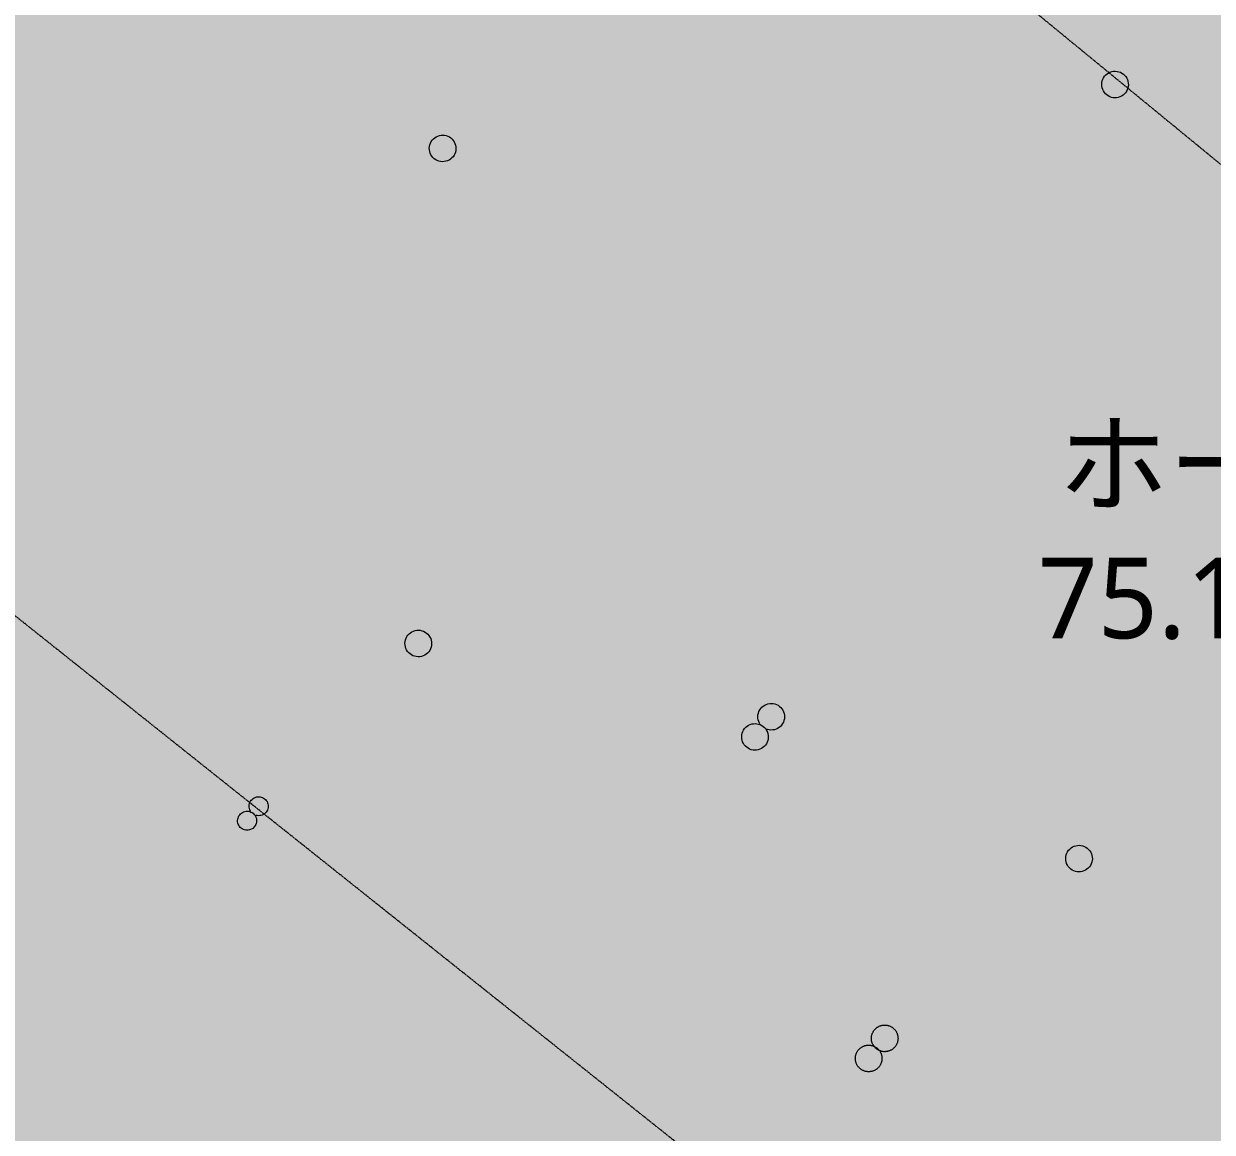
# Model space of a CAD drawing. Header units: millimetres. Extents: x -31757 to 121236, y -27283 to 63658.
# Drawn here: x 46065 to 49188, y 26884 to 29797 of the extents above; entities that cross this region are included whole.
import ezdxf

# ---------------------------------------------------------------- set-up
doc = ezdxf.new("R2010")
doc.units = ezdxf.units.MM
doc.linetypes.add('DASHDOT', pattern=[3.556, 2.54, -0.508, 0, -0.508])
for name, color, linetype, lineweight in [('02_切断（家具）', 8, 'Continuous', 18), ('06_部屋の色', 8, 'Continuous', 0), ('11_見えがかり（家具）', 8, 'Continuous', 9), ('40_通り芯', 1, 'DASHDOT', 9), ('60_部屋名・面積', 7, 'Continuous', 13)]:
    doc.layers.add(name, color=color, linetype=linetype, lineweight=lineweight)
doc.styles.add('JP', font='NotoSansCJKjp-Regular.otf')

msp = doc.modelspace()

# ---------------------------------------------------------------- hatches: boundary and pattern name
at = {"layer": '02_切断（家具）'}
for points in [[(48356.5, 27111.1), (48355.6, 27109.9), (48354.7, 27108.7), (48353.7, 27107.5), (48352.7, 27106.4), (48351.6, 27105.3), (48350.5, 27104.2), (48349.3, 27103.3), (48348.1, 27102.3), (48346.8, 27101.5), (48345.6, 27100.6), (48344.2, 27099.9), (48342.9, 27099.1), (48341.5, 27098.5), (48340.1, 27097.9), (48338.7, 27097.4), (48337.3, 27096.9), (48335.7, 27096.5), (48334.3, 27096.2), (48332.7, 27095.9), (48331.3, 27095.7), (48329.7, 27095.6), (48328.2, 27095.5), (48326.7, 27095.5), (48325.2, 27095.5), (48323.6, 27095.7), (48322.1, 27095.8), (48320.6, 27096.1), (48319.1, 27096.4), (48317.6, 27096.9), (48316.2, 27097.3), (48314.7, 27097.8), (48313.4, 27098.4), (48311.9, 27099.1), (48310.6, 27099.7), (48309.3, 27100.5), (48308, 27101.3), (48306.7, 27102.2), (48305.5, 27103.1), (48304.3, 27104.1), (48303.2, 27105.1), (48302.1, 27106.2), (48301.1, 27107.3), (48300.1, 27108.5), (48299.2, 27109.6), (48298.3, 27110.9), (48297.5, 27112.2), (48296.7, 27113.5), (48296, 27114.8), (48295.4, 27116.3), (48294.7, 27117.6), (48294.2, 27119.1), (48293.8, 27120.5), (48293.4, 27122), (48293, 27123.5), (48292.8, 27125), (48292.5, 27126.5), (48292.4, 27128.1), (48292.3, 27129.5), (48292.4, 27131.1), (48292.4, 27132.6), (48292.5, 27134.2), (48292.7, 27135.6), (48293, 27137.2), (48293.3, 27138.6), (48293.7, 27140.1), (48294.1, 27141.6), (48294.7, 27143), (48295.2, 27144.4), (48295.9, 27145.8), (48296.6, 27147.2), (48297.4, 27148.5), (48298.1, 27149.8), (48299.1, 27151.1), (48299.9, 27152.3), (48301, 27153.4), (48301.9, 27154.6), (48303.1, 27155.6), (48304.1, 27156.7), (48305.3, 27157.7), (48306.5, 27158.6), (48307.8, 27159.5), (48309, 27160.3), (48310.4, 27161.1), (48311.7, 27161.8), (48313.1, 27162.4), (48314.5, 27163), (48316, 27163.5), (48317.4, 27164), (48318.9, 27164.4), (48320.3, 27164.8), (48321.9, 27165), (48323.4, 27165.2), (48324.9, 27165.3), (48326.4, 27165.5), (48328, 27165.4), (48329.5, 27165.4), (48331, 27165.2), (48332.5, 27165.1), (48334, 27164.8), (48335.5, 27164.5), (48337, 27164.1), (48338.4, 27163.7), (48339.9, 27163.1), (48341.3, 27162.6), (48342.7, 27161.9), (48344, 27161.2), (48345.4, 27160.4), (48346.6, 27159.6), (48347.9, 27158.7), (48349.1, 27157.9), (48350.3, 27156.8), (48351.4, 27155.9), (48352.5, 27154.7), (48353.5, 27153.7), (48354.5, 27152.4), (48355.4, 27151.3), (48356.3, 27150), (48357.2, 27148.7), (48357.9, 27147.4), (48358.6, 27146.1), (48359.3, 27144.6), (48359.9, 27143.3), (48360.4, 27141.8), (48360.9, 27140.4), (48361.3, 27138.9), (48361.6, 27137.4), (48361.9, 27135.9), (48362.1, 27134.4), (48362.2, 27132.9), (48362.3, 27131.4), (48362.3, 27129.8), (48362.2, 27128.3), (48362.1, 27126.8), (48361.9, 27125.3), (48361.6, 27123.7), (48361.3, 27122.3), (48360.9, 27120.8), (48360.5, 27119.4), (48359.9, 27117.9), (48359.4, 27116.5), (48358.7, 27115.1), (48358.1, 27113.8), (48357.3, 27112.4)], [(48314.3, 27058.4), (48313.4, 27057.2), (48312.5, 27056), (48311.5, 27054.8), (48310.5, 27053.7), (48309.4, 27052.6), (48308.3, 27051.5), (48307.1, 27050.6), (48306, 27049.6), (48304.7, 27048.7), (48303.4, 27047.9), (48302.1, 27047.2), (48300.8, 27046.4), (48299.3, 27045.8), (48298, 27045.2), (48296.5, 27044.7), (48295.1, 27044.2), (48293.6, 27043.8), (48292.1, 27043.5), (48290.6, 27043.2), (48289.1, 27043), (48287.5, 27042.9), (48286.1, 27042.8), (48284.5, 27042.8), (48283, 27042.8), (48281.4, 27043), (48280, 27043.1), (48278.4, 27043.4), (48277, 27043.7), (48275.5, 27044.2), (48274, 27044.6), (48272.6, 27045.1), (48271.2, 27045.7), (48269.8, 27046.4), (48268.4, 27047), (48267.1, 27047.8), (48265.8, 27048.6), (48264.6, 27049.5), (48263.4, 27050.4), (48262.2, 27051.4), (48261, 27052.4), (48260, 27053.5), (48258.9, 27054.6), (48257.9, 27055.8), (48257, 27056.9), (48256.1, 27058.2), (48255.3, 27059.5), (48254.5, 27060.8), (48253.8, 27062.1), (48253.2, 27063.6), (48252.6, 27064.9), (48252.1, 27066.4), (48251.6, 27067.8), (48251.2, 27069.3), (48250.8, 27070.8), (48250.6, 27072.3), (48250.4, 27073.8), (48250.3, 27075.4), (48250.1, 27076.8), (48250.2, 27078.4), (48250.2, 27079.9), (48250.4, 27081.5), (48250.5, 27082.9), (48250.8, 27084.5), (48251.1, 27085.9), (48251.5, 27087.4), (48251.9, 27088.9), (48252.5, 27090.3), (48253, 27091.7), (48253.7, 27093.1), (48254.4, 27094.5), (48255.2, 27095.8), (48256, 27097.1), (48256.9, 27098.4), (48257.7, 27099.5), (48258.8, 27100.7), (48259.8, 27101.9), (48260.9, 27102.9), (48261.9, 27104), (48263.2, 27105), (48264.3, 27105.9), (48265.6, 27106.8), (48266.9, 27107.6), (48268.2, 27108.4), (48269.5, 27109.1), (48271, 27109.7), (48272.3, 27110.3), (48273.8, 27110.8), (48275.2, 27111.3), (48276.7, 27111.7), (48278.2, 27112.1), (48279.7, 27112.3), (48281.2, 27112.5), (48282.7, 27112.6), (48284.2, 27112.8), (48285.8, 27112.7), (48287.3, 27112.7), (48288.8, 27112.5), (48290.3, 27112.4), (48291.9, 27112.1), (48293.3, 27111.8), (48294.8, 27111.4), (48296.2, 27111), (48297.7, 27110.4), (48299.1, 27109.9), (48300.5, 27109.2), (48301.8, 27108.5), (48303.2, 27107.7), (48304.5, 27106.9), (48305.7, 27106), (48306.9, 27105.2), (48308.1, 27104.1), (48309.2, 27103.2), (48310.3, 27102), (48311.4, 27101), (48312.3, 27099.7), (48313.3, 27098.6), (48314.1, 27097.3), (48315, 27096), (48315.7, 27094.7), (48316.5, 27093.4), (48317.1, 27091.9), (48317.7, 27090.6), (48318.2, 27089.1), (48318.7, 27087.7), (48319.1, 27086.2), (48319.4, 27084.7), (48319.7, 27083.2), (48319.9, 27081.7), (48320, 27080.2), (48320.1, 27078.7), (48320.1, 27077.1), (48320.1, 27075.6), (48319.9, 27074.1), (48319.8, 27072.6), (48319.5, 27071), (48319.2, 27069.6), (48318.7, 27068.1), (48318.3, 27066.7), (48317.8, 27065.2), (48317.2, 27063.8), (48316.5, 27062.4), (48315.9, 27061.1), (48315.1, 27059.7)]]:
    msp.add_hatch(color=8, dxfattribs=at).paths.add_polyline_path(points)
at = {"layer": '06_部屋の色', "true_color": 0xe9dfcf}
for points in [[(44203.4, 33542.8), (46118.8, 35842.5), (46335.7, 35659.1), (46342.1, 35666.8), (56560.1, 27028.7), (55663.2, 25951.8), (55690.1, 25929.4), (54793.3, 24852.8)], [(43917.8, 27824.3), (43895.6, 27877), (43874.8, 27931.4), (43855, 27987.2), (43836, 28044.1), (43817.7, 28101.7), (43799.7, 28159.8), (43781.9, 28218.1), (43764, 28276.2), (43745.7, 28334), (43726.9, 28391), (43707.3, 28447), (43686.6, 28501.6), (43664.7, 28554.7), (43643.1, 28608.2), (43623.4, 28664.1), (43605.1, 28721.8), (43587.9, 28780.8), (43571.3, 28840.7), (43554.9, 28900.8), (43538.3, 28960.7), (43521.1, 29019.7), (43502.9, 29077.5), (43483.2, 29133.4), (43461.6, 29186.9), (43437.8, 29237.5), (43411.3, 29284.7), (43381.6, 29327.9), (43348.4, 29366.7), (43311.3, 29400.4), (43272.1, 29431.3), (43232.9, 29462.3), (43229.8, 29464.7), (43333.3, 29595.7), (43625.3, 29963.9), (43722.5, 30085.9), (43918.2, 30331.4), (44212, 30698.3), (44506.6, 31064.4), (44802.1, 31429.9), (45098.4, 31794.7), (45395.5, 32158.8), (45594.6, 32401.6), (45693.5, 32522.2), (45992.3, 32884.9), (46292, 33247), (46592.5, 33608.3), (46893.8, 33968.9), (47195.9, 34328.9), (47498.9, 34688.1), (55441.2, 27973.9), (55153.7, 27633.1), (54867, 27291.5), (54581.1, 26949.3), (54295.9, 26606.4), (54011.6, 26262.9), (53728.1, 25918.7), (53637.4, 25808.2), (53634.2, 25804.3), (53445.3, 25573.9), (53163.4, 25228.4), (52882.2, 24882.3), (52601.9, 24535.5), (52322.3, 24188.1), (52043.6, 23840), (51857.9, 23607), (51765.6, 23491.3), (51488.5, 23141.9), (51212.2, 22791.9), (50973, 22487.4), (50940.2, 22518.9), (50903.7, 22553.3), (50866.7, 22587.2), (50829.1, 22620.3), (50753.2, 22685.5), (50715.2, 22718.1), (50677.2, 22750.7), (50639.1, 22783.2), (50601, 22815.5), (50562.7, 22847.7), (50524.3, 22879.7), (50485.7, 22911.5), (50446.9, 22943.1), (50407.9, 22974.4), (50368.7, 23005.5), (50328.3, 23035), (50286, 23062.1), (50242, 23087), (50196.6, 23110.1), (50150, 23131.7), (50102.4, 23152), (50054.1, 23171.4), (50005.3, 23190.2), (49956.2, 23208.7), (49907.1, 23227.2), (49858.3, 23245.9), (49810, 23265.3), (49762.3, 23285.6), (49715.7, 23307.1), (49670.2, 23330.2), (49626.2, 23355.1), (49583.8, 23382.1), (49543.4, 23411.6), (49505.7, 23444.5), (49471.1, 23481.4), (49439.2, 23521.7), (49409.6, 23565), (49381.9, 23610.7), (49355.8, 23658.5), (49330.9, 23707.7), (49306.7, 23757.9), (49259.3, 23859.4), (49235.2, 23909.8), (49210.4, 23959.2), (49184.5, 24007.1), (49157.1, 24053.1), (49129.3, 24098.7), (49102.3, 24145.4), (49076.1, 24193), (49050.3, 24241.1), (49024.7, 24289.5), (48999.1, 24337.9), (48973.3, 24386), (48947.1, 24433.5), (48920.1, 24480.1), (48892.2, 24525.6), (48863.2, 24569.7), (48832.9, 24612), (48800.9, 24652.2), (48767.2, 24690.2), (48731.4, 24725.6), (48693.3, 24758.1), (48652.8, 24787.5), (48610.1, 24814.1), (48565.4, 24838.1), (48518.9, 24859.8), (48470.7, 24879.4), (48421.2, 24897.2), (48370.4, 24913.5), (48318.6, 24928.5), (48266, 24942.5), (48212.8, 24955.7), (48159.3, 24968.4), (48105.5, 24980.9), (48051.7, 24993.3), (47998.2, 25006.1), (47945.1, 25019.4), (47892.6, 25033.5), (47841, 25048.7), (47790.4, 25065.2), (47739.8, 25081.8), (47688.3, 25097.1), (47636, 25111.4), (47583.1, 25125.1), (47529.9, 25138.3), (47476.6, 25151.3), (47423.4, 25164.4), (47370.5, 25178), (47318, 25192.2), (47266.3, 25207.3), (47215.6, 25223.6), (47166, 25241.4), (47117.8, 25260.9), (47071.2, 25282.5), (47026.4, 25306.4), (46983.6, 25332.8), (46943, 25362.1), (46904.9, 25394.5), (46869.1, 25429.9), (46835.4, 25467.9), (46803.5, 25508.3), (46773.2, 25550.7), (46744.2, 25594.8), (46716.3, 25640.3), (46689.3, 25686.8), (46662.8, 25734), (46636.7, 25781.7), (46610.6, 25829.5), (46584.4, 25877.1), (46557.7, 25924.1), (46530.4, 25970.2), (46502.1, 26015.1), (46472.6, 26058.6), (46441.7, 26100.2), (46409.1, 26139.6), (46374.5, 26176.6), (46338.9, 26212.2), (46303.2, 26247.6), (46267.4, 26283), (46231.5, 26318.3), (46195.5, 26353.4), (46159.3, 26388.3), (46123.1, 26423.1), (46086.6, 26457.6), (46049.9, 26491.9), (46013.1, 26525.9), (45976, 26559.6), (45938.7, 26593.1), (45901.1, 26626.2), (45863.2, 26658.9), (45825.1, 26691.3), (45786.6, 26723.3), (45747.8, 26754.8), (45708.7, 26785.9), (45667.5, 26814.4), (45622.7, 26838.4), (45575, 26858.5), (45524.6, 26875.3), (45472.1, 26889.4), (45418, 26901.4), (45362.7, 26911.9), (45306.6, 26921.4), (45250.2, 26930.5), (45194, 26939.9), (45138.4, 26950), (45083.9, 26961.6), (45031, 26975.2), (44980.1, 26991.3), (44931.7, 27010.6), (44886.3, 27033.7), (44842.5, 27058.9), (44798.9, 27084.3), (44755.3, 27109.8), (44711.9, 27135.5), (44668.7, 27161.4), (44625.7, 27187.5), (44582.8, 27213.9), (44540.2, 27240.5), (44497.7, 27267.5), (44455.6, 27294.7), (44413.7, 27322.3), (44372, 27350.2), (44330.7, 27378.6), (44289.7, 27407.3), (44249, 27436.4), (44208.7, 27466), (44168.7, 27496.1), (44129.1, 27526.6), (44091.3, 27559.4), (44056.4, 27595.9), (44024.2, 27635.9), (43994.5, 27679), (43967, 27725), (43941.5, 27773.5)], [(53004.1, 22695.2), (42315.5, 31207.6), (44203.4, 33542.8), (54766.2, 24875), (53885.2, 23785.1), (53912.4, 23763.1), (53031.5, 22673.4)], [(41388.8, 30026.3), (42315.5, 31207.6), (53004.1, 22695.2), (52139, 21592.6), (52166.6, 21571), (52137.7, 21534.2), (52059.1, 21595.9), (52019.7, 21626.8), (51980.4, 21657.6), (51941, 21688.5), (51901.7, 21719.3), (51862.3, 21750.2), (51823, 21781.1), (51783.6, 21811.9), (51704.9, 21873.6), (51665.6, 21904.5), (51626.3, 21935.3), (51586.9, 21966.2), (51547.6, 21997), (51508.2, 22027.9), (51468.9, 22058.7), (51429.5, 22089.6), (51390.2, 22120.4), (51350.8, 22151.3), (51311.5, 22182.1), (51272.1, 22213), (51233.3, 22244.4), (51195.2, 22276.9), (51157.9, 22310.3), (51121.1, 22344.4), (51084.7, 22379), (51048.5, 22413.9), (51012.5, 22449), (50976.4, 22484.1), (50940.2, 22518.9), (50903.7, 22553.3), (50866.7, 22587.2), (50829.1, 22620.3), (50753.2, 22685.5), (50715.2, 22718.1), (50677.2, 22750.7), (50639.1, 22783.2), (50601, 22815.5), (50562.7, 22847.7), (50524.3, 22879.7), (50485.7, 22911.5), (50446.9, 22943.1), (50407.9, 22974.4), (50368.7, 23005.5), (50328.3, 23035), (50286, 23062.1), (50242, 23087), (50196.6, 23110.1), (50150, 23131.7), (50102.4, 23152), (50054.1, 23171.4), (50005.3, 23190.2), (49956.2, 23208.7), (49907.1, 23227.2), (49858.3, 23245.9), (49810, 23265.3), (49762.3, 23285.6), (49715.7, 23307.1), (49670.2, 23330.2), (49626.2, 23355.1), (49583.8, 23382.1), (49543.4, 23411.6), (49505.7, 23444.5), (49471.1, 23481.4), (49439.2, 23521.7), (49409.6, 23565), (49381.9, 23610.7), (49355.8, 23658.5), (49330.9, 23707.7), (49306.7, 23757.9), (49259.3, 23859.4), (49235.2, 23909.8), (49210.4, 23959.2), (49184.5, 24007.1), (49157.1, 24053.1), (49129.3, 24098.7), (49102.3, 24145.4), (49076.1, 24193), (49050.3, 24241.1), (49024.7, 24289.5), (48999.1, 24337.9), (48973.3, 24386), (48947.1, 24433.5), (48920.1, 24480.1), (48892.2, 24525.6), (48863.2, 24569.7), (48832.9, 24612), (48800.9, 24652.2), (48767.2, 24690.2), (48731.4, 24725.6), (48693.3, 24758.1), (48652.8, 24787.5), (48610.1, 24814.1), (48565.4, 24838.1), (48518.9, 24859.8), (48470.7, 24879.4), (48421.2, 24897.2), (48370.4, 24913.5), (48318.6, 24928.5), (48266, 24942.5), (48212.8, 24955.7), (48159.3, 24968.4), (48105.5, 24980.9), (48051.7, 24993.3), (47998.2, 25006.1), (47945.1, 25019.4), (47892.6, 25033.5), (47841, 25048.7), (47790.4, 25065.2), (47739.8, 25081.8), (47688.3, 25097.1), (47636, 25111.4), (47583.1, 25125.1), (47529.9, 25138.3), (47476.6, 25151.3), (47423.4, 25164.4), (47370.5, 25178), (47318, 25192.2), (47266.3, 25207.3), (47215.6, 25223.6), (47166, 25241.4), (47117.8, 25260.9), (47071.2, 25282.5), (47026.4, 25306.4), (46983.6, 25332.8), (46943, 25362.1), (46904.9, 25394.5), (46869.1, 25429.9), (46835.4, 25467.9), (46803.5, 25508.3), (46773.2, 25550.7), (46744.2, 25594.8), (46716.3, 25640.3), (46689.3, 25686.8), (46662.8, 25734), (46636.7, 25781.7), (46610.6, 25829.5), (46584.4, 25877.1), (46557.7, 25924.1), (46530.4, 25970.2), (46502.1, 26015.1), (46472.6, 26058.6), (46441.7, 26100.2), (46409.1, 26139.6), (46374.5, 26176.6), (46338.9, 26212.2), (46303.2, 26247.6), (46267.4, 26283), (46231.5, 26318.3), (46195.5, 26353.4), (46159.3, 26388.3), (46123.1, 26423.1), (46086.6, 26457.6), (46049.9, 26491.9), (46013.1, 26525.9), (45976, 26559.6), (45938.7, 26593.1), (45901.1, 26626.2), (45863.2, 26658.9), (45825.1, 26691.3), (45786.6, 26723.3), (45747.8, 26754.8), (45708.7, 26785.9), (45667.5, 26814.4), (45622.7, 26838.4), (45575, 26858.5), (45524.6, 26875.3), (45472.1, 26889.4), (45418, 26901.4), (45362.7, 26911.9), (45306.6, 26921.4), (45250.2, 26930.5), (45194, 26939.9), (45138.4, 26950), (45083.9, 26961.6), (45031, 26975.2), (44980.1, 26991.3), (44931.7, 27010.6), (44886.3, 27033.7), (44842.5, 27058.9), (44798.9, 27084.3), (44755.3, 27109.8), (44711.9, 27135.5), (44668.7, 27161.4), (44625.7, 27187.5), (44582.8, 27213.9), (44540.2, 27240.5), (44497.7, 27267.5), (44455.6, 27294.7), (44413.7, 27322.3), (44372, 27350.2), (44330.7, 27378.6), (44289.7, 27407.3), (44249, 27436.4), (44208.7, 27466), (44168.7, 27496.1), (44129.1, 27526.6), (44091.3, 27559.4), (44056.4, 27595.9), (44024.2, 27635.9), (43994.5, 27679), (43967, 27725), (43941.5, 27773.5), (43917.8, 27824.3), (43895.6, 27877), (43874.8, 27931.4), (43855, 27987.2), (43836, 28044.1), (43817.7, 28101.7), (43799.7, 28159.8), (43781.9, 28218.1), (43764, 28276.2), (43745.7, 28334), (43726.9, 28391), (43707.3, 28447), (43686.6, 28501.6), (43664.7, 28554.7), (43643.1, 28608.2), (43623.4, 28664.1), (43605.1, 28721.8), (43587.9, 28780.8), (43571.3, 28840.7), (43554.9, 28900.8), (43538.3, 28960.7), (43521.1, 29019.7), (43502.9, 29077.5), (43483.2, 29133.4), (43461.6, 29186.9), (43437.8, 29237.5), (43411.3, 29284.7), (43381.6, 29327.9), (43348.4, 29366.7), (43311.3, 29400.4), (42879.8, 29741.3), (42801.3, 29803.3), (42762.1, 29834.3), (42719.6, 29861.2), (42671.5, 29880.8), (42618.5, 29894.3), (42561.8, 29903), (42502.2, 29908.1), (42440.8, 29910.8), (42378.5, 29912.4), (42316.3, 29914), (42255.1, 29917.1), (42191.5, 29917.1), (42122.8, 29910.5), (42050.8, 29899.7), (41977.4, 29887.1), (41904.4, 29875.1), (41833.8, 29866.1), (41767.4, 29862.5), (41707.1, 29866.6), (41654.9, 29881), (41607.5, 29901.7), (41560.9, 29923.2), (41515.2, 29946.1), (41471, 29970.7), (41428.5, 29997.5)]]:
    msp.add_hatch(color=8, dxfattribs=at).paths.add_polyline_path(points)

# ---------------------------------------------------------------- linework, layer by layer
at = {"layer": '02_切断（家具）'}
for points in [[(48356.5, 27111.1), (48355.6, 27109.9), (48354.7, 27108.7), (48353.7, 27107.5), (48352.7, 27106.4), (48351.6, 27105.3), (48350.5, 27104.2), (48349.3, 27103.3), (48348.1, 27102.3), (48346.8, 27101.5), (48345.6, 27100.6), (48344.2, 27099.9), (48342.9, 27099.1), (48341.5, 27098.5), (48340.1, 27097.9), (48338.7, 27097.4), (48337.3, 27096.9), (48335.7, 27096.5), (48334.3, 27096.2), (48332.7, 27095.9), (48331.3, 27095.7), (48329.7, 27095.6), (48328.2, 27095.5), (48326.7, 27095.5), (48325.2, 27095.5), (48323.6, 27095.7), (48322.1, 27095.8), (48320.6, 27096.1), (48319.1, 27096.4), (48317.6, 27096.9), (48316.2, 27097.3), (48314.7, 27097.8), (48313.4, 27098.4), (48311.9, 27099.1), (48310.6, 27099.7), (48309.3, 27100.5), (48308, 27101.3), (48306.7, 27102.2), (48305.5, 27103.1), (48304.3, 27104.1), (48303.2, 27105.1), (48302.1, 27106.2), (48301.1, 27107.3), (48300.1, 27108.5), (48299.2, 27109.6), (48298.3, 27110.9), (48297.5, 27112.2), (48296.7, 27113.5), (48296, 27114.8), (48295.4, 27116.3), (48294.7, 27117.6), (48294.2, 27119.1), (48293.8, 27120.5), (48293.4, 27122), (48293, 27123.5), (48292.8, 27125), (48292.5, 27126.5), (48292.4, 27128.1), (48292.3, 27129.5), (48292.4, 27131.1), (48292.4, 27132.6), (48292.5, 27134.2), (48292.7, 27135.6), (48293, 27137.2), (48293.3, 27138.6), (48293.7, 27140.1), (48294.1, 27141.6), (48294.7, 27143), (48295.2, 27144.4), (48295.9, 27145.8), (48296.6, 27147.2), (48297.4, 27148.5), (48298.1, 27149.8), (48299.1, 27151.1), (48299.9, 27152.3), (48301, 27153.4), (48301.9, 27154.6), (48303.1, 27155.6), (48304.1, 27156.7), (48305.3, 27157.7), (48306.5, 27158.6), (48307.8, 27159.5), (48309, 27160.3), (48310.4, 27161.1), (48311.7, 27161.8), (48313.1, 27162.4), (48314.5, 27163), (48316, 27163.5), (48317.4, 27164), (48318.9, 27164.4), (48320.3, 27164.8), (48321.9, 27165), (48323.4, 27165.2), (48324.9, 27165.3), (48326.4, 27165.5), (48328, 27165.4), (48329.5, 27165.4), (48331, 27165.2), (48332.5, 27165.1), (48334, 27164.8), (48335.5, 27164.5), (48337, 27164.1), (48338.4, 27163.7), (48339.9, 27163.1), (48341.3, 27162.6), (48342.7, 27161.9), (48344, 27161.2), (48345.4, 27160.4), (48346.6, 27159.6), (48347.9, 27158.7), (48349.1, 27157.9), (48350.3, 27156.8), (48351.4, 27155.9), (48352.5, 27154.7), (48353.5, 27153.7), (48354.5, 27152.4), (48355.4, 27151.3), (48356.3, 27150), (48357.2, 27148.7), (48357.9, 27147.4), (48358.6, 27146.1), (48359.3, 27144.6), (48359.9, 27143.3), (48360.4, 27141.8), (48360.9, 27140.4), (48361.3, 27138.9), (48361.6, 27137.4), (48361.9, 27135.9), (48362.1, 27134.4), (48362.2, 27132.9), (48362.3, 27131.4), (48362.3, 27129.8), (48362.2, 27128.3), (48362.1, 27126.8), (48361.9, 27125.3), (48361.6, 27123.7), (48361.3, 27122.3), (48360.9, 27120.8), (48360.5, 27119.4), (48359.9, 27117.9), (48359.4, 27116.5), (48358.7, 27115.1), (48358.1, 27113.8), (48357.3, 27112.4), (48356.5, 27111.1)], [(48314.3, 27058.4), (48313.4, 27057.2), (48312.5, 27056), (48311.5, 27054.8), (48310.5, 27053.7), (48309.4, 27052.6), (48308.3, 27051.5), (48307.1, 27050.6), (48306, 27049.6), (48304.7, 27048.7), (48303.4, 27047.9), (48302.1, 27047.2), (48300.8, 27046.4), (48299.3, 27045.8), (48298, 27045.2), (48296.5, 27044.7), (48295.1, 27044.2), (48293.6, 27043.8), (48292.1, 27043.5), (48290.6, 27043.2), (48289.1, 27043), (48287.5, 27042.9), (48286.1, 27042.8), (48284.5, 27042.8), (48283, 27042.8), (48281.4, 27043), (48280, 27043.1), (48278.4, 27043.4), (48277, 27043.7), (48275.5, 27044.2), (48274, 27044.6), (48272.6, 27045.1), (48271.2, 27045.7), (48269.8, 27046.4), (48268.4, 27047), (48267.1, 27047.8), (48265.8, 27048.6), (48264.6, 27049.5), (48263.4, 27050.4), (48262.2, 27051.4), (48261, 27052.4), (48260, 27053.5), (48258.9, 27054.6), (48257.9, 27055.8), (48257, 27056.9), (48256.1, 27058.2), (48255.3, 27059.5), (48254.5, 27060.8), (48253.8, 27062.1), (48253.2, 27063.6), (48252.6, 27064.9), (48252.1, 27066.4), (48251.6, 27067.8), (48251.2, 27069.3), (48250.8, 27070.8), (48250.6, 27072.3), (48250.4, 27073.8), (48250.3, 27075.4), (48250.1, 27076.8), (48250.2, 27078.4), (48250.2, 27079.9), (48250.4, 27081.5), (48250.5, 27082.9), (48250.8, 27084.5), (48251.1, 27085.9), (48251.5, 27087.4), (48251.9, 27088.9), (48252.5, 27090.3), (48253, 27091.7), (48253.7, 27093.1), (48254.4, 27094.5), (48255.2, 27095.8), (48256, 27097.1), (48256.9, 27098.4), (48257.7, 27099.5), (48258.8, 27100.7), (48259.8, 27101.9), (48260.9, 27102.9), (48261.9, 27104), (48263.2, 27105), (48264.3, 27105.9), (48265.6, 27106.8), (48266.9, 27107.6), (48268.2, 27108.4), (48269.5, 27109.1), (48271, 27109.7), (48272.3, 27110.3), (48273.8, 27110.8), (48275.2, 27111.3), (48276.7, 27111.7), (48278.2, 27112.1), (48279.7, 27112.3), (48281.2, 27112.5), (48282.7, 27112.6), (48284.2, 27112.8), (48285.8, 27112.7), (48287.3, 27112.7), (48288.8, 27112.5), (48290.3, 27112.4), (48291.9, 27112.1), (48293.3, 27111.8), (48294.8, 27111.4), (48296.2, 27111), (48297.7, 27110.4), (48299.1, 27109.9), (48300.5, 27109.2), (48301.8, 27108.5), (48303.2, 27107.7), (48304.5, 27106.9), (48305.7, 27106), (48306.9, 27105.2), (48308.1, 27104.1), (48309.2, 27103.2), (48310.3, 27102), (48311.4, 27101), (48312.3, 27099.7), (48313.3, 27098.6), (48314.1, 27097.3), (48315, 27096), (48315.7, 27094.7), (48316.5, 27093.4), (48317.1, 27091.9), (48317.7, 27090.6), (48318.2, 27089.1), (48318.7, 27087.7), (48319.1, 27086.2), (48319.4, 27084.7), (48319.7, 27083.2), (48319.9, 27081.7), (48320, 27080.2), (48320.1, 27078.7), (48320.1, 27077.1), (48320.1, 27075.6), (48319.9, 27074.1), (48319.8, 27072.6), (48319.5, 27071), (48319.2, 27069.6), (48318.7, 27068.1), (48318.3, 27066.7), (48317.8, 27065.2), (48317.2, 27063.8), (48316.5, 27062.4), (48315.9, 27061.1), (48315.1, 27059.7), (48314.3, 27058.4)]]:
    msp.add_lwpolyline(points, dxfattribs=at)
at = {"layer": '11_見えがかり（家具）'}
for points in [[(48902.6, 29654.9), (48905.2, 29658.6), (48908.2, 29662), (48911.7, 29665), (48915.6, 29667.5), (48919.7, 29669.4), (48924.1, 29670.8), (48928.6, 29671.6), (48933.2, 29671.9), (48937.7, 29671.5), (48942.2, 29670.5), (48946.5, 29669), (48950.6, 29666.9), (48954.3, 29664.3), (48957.7, 29661.2), (48960.7, 29657.7), (48963.2, 29653.8), (48965.1, 29649.7), (48966.5, 29645.3), (48967.3, 29640.8), (48967.6, 29636.2), (48967.2, 29631.7), (48966.2, 29627.2), (48964.7, 29622.9), (48962.6, 29618.8), (48959.9, 29615.1), (48956.9, 29611.7), (48953.4, 29608.7), (48949.5, 29606.2), (48945.4, 29604.3), (48941, 29602.9), (48936.5, 29602.1), (48931.9, 29601.9), (48927.4, 29602.2), (48922.9, 29603.2), (48918.6, 29604.8), (48914.5, 29606.9), (48910.8, 29609.5), (48907.4, 29612.5), (48904.4, 29616), (48901.9, 29619.9), (48900, 29624), (48898.6, 29628.4), (48897.8, 29632.9), (48897.6, 29637.5), (48897.9, 29642), (48898.9, 29646.5), (48900.5, 29650.8), (48902.6, 29654.9)], [(47135.7, 29487.1), (47138.3, 29490.9), (47141.4, 29494.2), (47144.9, 29497.2), (47148.7, 29499.7), (47152.9, 29501.6), (47157.2, 29503), (47161.7, 29503.8), (47166.3, 29504.1), (47170.9, 29503.7), (47175.4, 29502.7), (47179.7, 29501.2), (47183.7, 29499.1), (47187.5, 29496.5), (47190.9, 29493.4), (47193.8, 29489.9), (47196.3, 29486), (47198.3, 29481.9), (47199.7, 29477.5), (47200.5, 29473), (47200.7, 29468.5), (47200.3, 29463.9), (47199.4, 29459.4), (47197.8, 29455.1), (47195.7, 29451), (47193.1, 29447.3), (47190, 29443.9), (47186.5, 29440.9), (47182.7, 29438.5), (47178.5, 29436.5), (47174.2, 29435.1), (47169.7, 29434.3), (47165.1, 29434.1), (47160.5, 29434.5), (47156.1, 29435.4), (47151.8, 29437), (47147.7, 29439.1), (47143.9, 29441.7), (47140.5, 29444.8), (47137.6, 29448.3), (47135.1, 29452.1), (47133.1, 29456.2), (47131.8, 29460.6), (47130.9, 29465.1), (47130.7, 29469.7), (47131.1, 29474.2), (47132.1, 29478.7), (47133.6, 29483), (47135.7, 29487.1)], [(47071.9, 28186.1), (47074.5, 28189.9), (47077.5, 28193.3), (47081, 28196.2), (47084.9, 28198.7), (47089, 28200.7), (47093.4, 28202.1), (47097.9, 28202.9), (47102.5, 28203.1), (47107, 28202.7), (47111.5, 28201.7), (47115.8, 28200.2), (47119.9, 28198.1), (47123.6, 28195.5), (47127, 28192.4), (47130, 28188.9), (47132.5, 28185.1), (47134.4, 28180.9), (47135.8, 28176.6), (47136.6, 28172.1), (47136.9, 28167.5), (47136.5, 28162.9), (47135.5, 28158.5), (47134, 28154.1), (47131.9, 28150.1), (47129.2, 28146.3), (47126.2, 28142.9), (47122.7, 28140), (47118.8, 28137.5), (47114.7, 28135.5), (47110.3, 28134.1), (47105.8, 28133.3), (47101.2, 28133.1), (47096.7, 28133.5), (47092.2, 28134.5), (47087.9, 28136), (47083.8, 28138.1), (47080.1, 28140.7), (47076.7, 28143.8), (47073.7, 28147.3), (47071.2, 28151.1), (47069.3, 28155.3), (47067.9, 28159.6), (47067.1, 28164.1), (47066.9, 28168.7), (47067.2, 28173.3), (47068.2, 28177.8), (47069.8, 28182.1), (47071.9, 28186.1)], [(47999.1, 27993.6), (48001.7, 27997.3), (48004.7, 28000.7), (48008.2, 28003.7), (48012.1, 28006.2), (48016.2, 28008.1), (48020.6, 28009.5), (48025.1, 28010.3), (48029.7, 28010.5), (48034.2, 28010.2), (48038.7, 28009.2), (48043, 28007.6), (48047.1, 28005.6), (48050.8, 28002.9), (48054.2, 27999.9), (48057.2, 27996.4), (48059.7, 27992.5), (48061.6, 27988.4), (48063, 27984), (48063.8, 27979.5), (48064, 27974.9), (48063.7, 27970.4), (48062.7, 27965.9), (48061.2, 27961.6), (48059.1, 27957.5), (48056.4, 27953.8), (48053.4, 27950.4), (48049.9, 27947.4), (48046, 27944.9), (48041.9, 27943), (48037.5, 27941.6), (48033, 27940.8), (48028.4, 27940.6), (48023.9, 27940.9), (48019.4, 27941.9), (48017.6, 27942.6)], [(47999.3, 27957.3), (47998.4, 27958.6), (47996.5, 27962.7), (47995.1, 27967.1), (47994.3, 27971.6), (47994.1, 27976.2), (47994.4, 27980.7), (47995.4, 27985.2), (47997, 27989.5), (47999.1, 27993.6)], [(47956.5, 27940.7), (47959.1, 27944.4), (47962.2, 27947.8), (47965.7, 27950.8), (47969.5, 27953.3), (47973.6, 27955.2), (47978, 27956.6), (47982.5, 27957.4), (47987.1, 27957.7), (47991.6, 27957.3), (47996.1, 27956.3), (48000.4, 27954.8), (48004.5, 27952.7), (48008.3, 27950.1), (48011.6, 27947), (48014.6, 27943.5), (48017.1, 27939.6), (48019, 27935.5), (48020.4, 27931.1), (48021.2, 27926.6), (48021.5, 27922), (48021.1, 27917.5), (48020.1, 27913), (48018.6, 27908.7), (48016.5, 27904.6), (48013.9, 27900.9), (48010.8, 27897.5), (48007.3, 27894.5), (48003.4, 27892), (47999.3, 27890.1), (47994.9, 27888.7), (47990.4, 27887.9), (47985.9, 27887.7), (47981.3, 27888), (47976.8, 27889), (47972.5, 27890.6), (47968.4, 27892.7), (47964.7, 27895.3), (47961.3, 27898.3), (47958.3, 27901.8), (47955.9, 27905.7), (47953.9, 27909.8), (47952.5, 27914.2), (47951.7, 27918.7), (47951.5, 27923.3), (47951.9, 27927.8), (47952.8, 27932.3), (47954.4, 27936.6), (47956.5, 27940.7)], [(46658.5, 27747.4), (46659.6, 27750.5), (46661.1, 27753.4), (46662.9, 27756.1), (46665.1, 27758.5), (46667.6, 27760.6), (46670.4, 27762.4), (46673.3, 27763.8), (46676.5, 27764.8), (46679.7, 27765.3), (46682.9, 27765.5), (46686.2, 27765.2), (46689.4, 27764.5), (46692.5, 27763.4), (46695.4, 27761.9), (46698.1, 27760.1), (46700.5, 27757.9), (46702.6, 27755.4), (46704.4, 27752.6), (46705.8, 27749.7), (46706.8, 27746.5), (46707.3, 27743.3), (46707.5, 27740.1), (46707.2, 27736.8), (46706.5, 27733.6), (46705.4, 27730.5), (46703.9, 27727.6), (46702.1, 27724.9), (46697.4, 27720.4), (46691.7, 27717.2), (46688.6, 27716.2), (46685.3, 27715.7), (46682.1, 27715.5), (46678.8, 27715.8), (46675.6, 27716.5), (46675, 27716.7)], [(46661, 27727.9), (46660.6, 27728.4), (46659.2, 27731.3), (46658.2, 27734.5), (46657.7, 27737.7), (46657.5, 27740.9), (46657.8, 27744.2), (46658.5, 27747.4)], [(46628.2, 27709.3), (46629.3, 27712.4), (46630.8, 27715.3), (46632.6, 27717.9), (46634.8, 27720.4), (46637.3, 27722.5), (46640.1, 27724.3), (46643, 27725.6), (46646.1, 27726.6), (46649.4, 27727.2), (46652.6, 27727.4), (46655.9, 27727.1), (46659.1, 27726.4), (46662.2, 27725.3), (46665.1, 27723.8), (46667.7, 27722), (46670.2, 27719.8), (46672.3, 27717.3), (46674.1, 27714.5), (46675.4, 27711.5), (46676.4, 27708.4), (46677, 27705.2), (46677.2, 27701.9), (46676.9, 27698.7), (46676.2, 27695.5), (46675.1, 27692.4), (46673.6, 27689.5), (46671.8, 27686.8), (46667.1, 27682.3), (46661.3, 27679.1), (46658.2, 27678.1), (46655, 27677.5), (46651.7, 27677.4), (46648.5, 27677.7), (46645.3, 27678.4), (46642.2, 27679.5), (46639.3, 27681), (46636.6, 27682.8), (46634.2, 27685), (46632.1, 27687.5), (46630.3, 27690.3), (46628.9, 27693.2), (46627.9, 27696.3), (46627.3, 27699.6), (46627.2, 27702.8), (46627.5, 27706.1), (46628.2, 27709.3)], [(48807.9, 27620.9), (48810.5, 27624.6), (48813.5, 27628), (48817, 27631), (48820.9, 27633.4), (48825, 27635.4), (48829.4, 27636.8), (48833.9, 27637.6), (48838.5, 27637.8), (48843, 27637.4), (48847.5, 27636.5), (48851.8, 27634.9), (48855.9, 27632.8), (48859.6, 27630.2), (48863, 27627.1), (48866, 27623.6), (48868.5, 27619.8), (48870.4, 27615.7), (48871.8, 27611.3), (48872.6, 27606.8), (48872.9, 27602.2), (48872.5, 27597.7), (48871.5, 27593.2), (48870, 27588.9), (48867.9, 27584.8), (48865.2, 27581), (48862.2, 27577.7), (48858.7, 27574.7), (48854.8, 27572.2), (48850.7, 27570.3), (48846.3, 27568.9), (48841.8, 27568.1), (48837.2, 27567.8), (48832.7, 27568.2), (48828.2, 27569.2), (48823.9, 27570.7), (48819.8, 27572.8), (48816.1, 27575.4), (48812.7, 27578.5), (48809.7, 27582), (48807.2, 27585.9), (48805.3, 27590), (48803.9, 27594.4), (48803.1, 27598.9), (48802.9, 27603.4), (48803.2, 27608), (48804.2, 27612.5), (48805.8, 27616.8), (48807.9, 27620.9)]]:
    msp.add_lwpolyline(points, dxfattribs=at)
at = {"layer": '40_通り芯'}
for points in [[(57341.1, 22755.1), (42343.8, 35061.1)], [(55613.7, 20618.3), (40438.3, 32704.1)]]:
    msp.add_lwpolyline(points, dxfattribs=at)

# ---------------------------------------------------------------- texts
at = {"layer": '60_部屋名・面積', "insert": (49216.2, 28461.9), "char_height": 211.68, "attachment_point": 5, "style": 'JP'}
msp.add_mtext('ホール\\P75.1 m²', dxfattribs=at)

doc.saveas('drawing.dxf')
